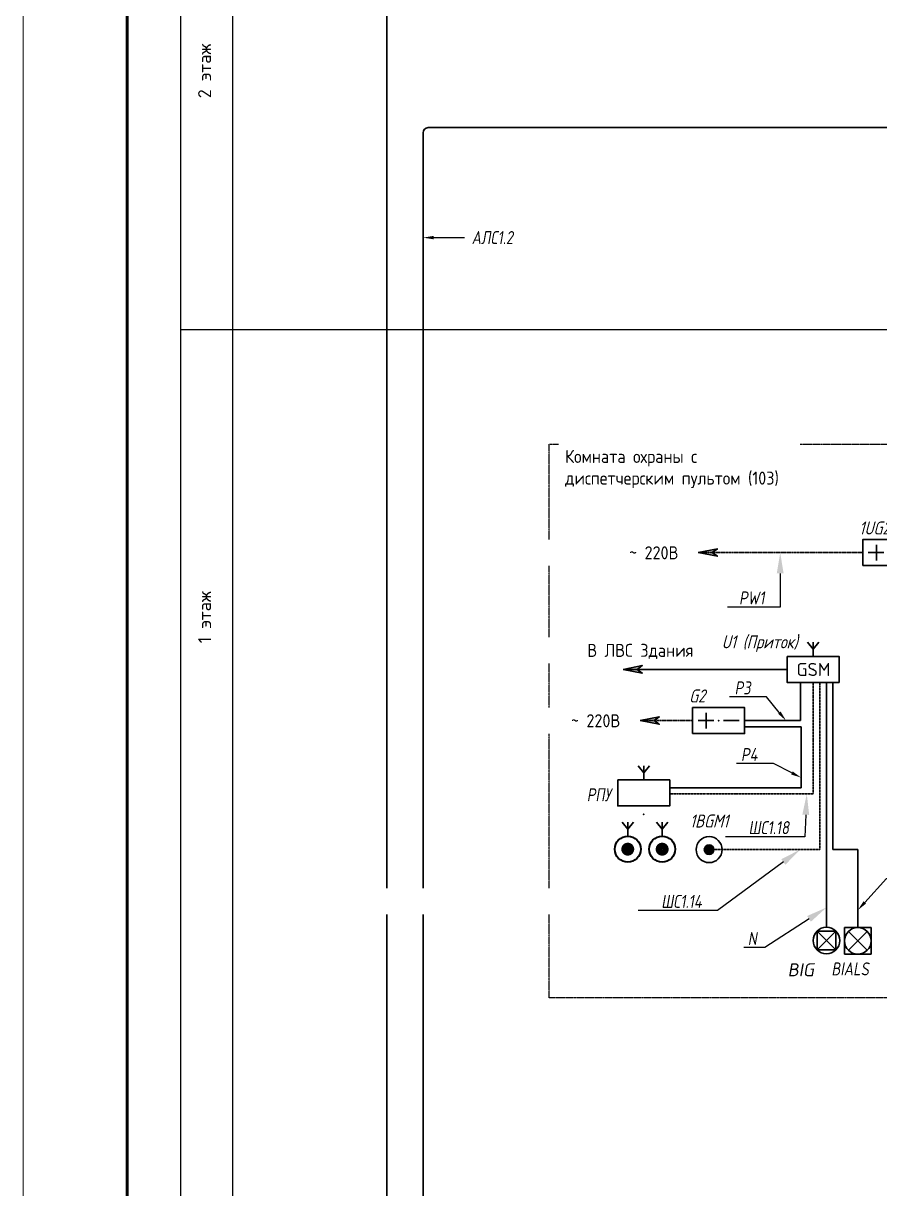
# Model space of a CAD drawing. Header units: millimetres. Extents: x -259793 to 1187961, y -549744 to 43070.
# Drawn here: x 572600 to 589068, y -17959 to 4460 of the extents above; entities that cross this region are included whole.
import ezdxf
from ezdxf import colors
from ezdxf.entities.mleader import LeaderData, LeaderLine
from ezdxf.enums import TextEntityAlignment as Align
from ezdxf.math import Vec2, Vec3

# ---------------------------------------------------------------- set-up
doc = ezdxf.new("R2010")
doc.units = ezdxf.units.MM
for name, pattern in [('HIDDEN', [0.375, 0.25, -0.125]), ('штриховаяX2', [1.5, 1, -0.5]), ('штрихпунктирная', [1, 0.5, -0.25, 0, -0.25])]:
    doc.linetypes.add(name, pattern=pattern)
for name, color, linetype, lineweight in [('__ФОРМАТ', 7, 'Continuous', 40), ('RC-Выноски', 7, 'Continuous', 0), ('RC-Извещатели_охранные', 5, 'Continuous', 30), ('RC-Источники_электропитания', 3, 'Continuous', 30), ('RC-Линии_связи-Адресные', 5, 'Continuous', 30), ('RC-Линии_связи-Питание_12-24В', 3, 'Continuous', 30), ('RC-Линии_связи-Шлейфы_сигнальные', 5, 'штриховаяX2', 30), ('RC-Оповещение_световое', 7, 'Continuous', 30), ('RC-Прочее_оборудование', 5, 'Continuous', 30), ('RC-СКУД', 5, 'Continuous', 40), ('лс', 5, 'Continuous', 30)]:
    doc.layers.add(name, color=color, linetype=linetype, lineweight=lineweight)
for name, color, linetype in [('RC-Позиционные_обозначения', 7, 'Continuous'), ('RC-Таблицы', 7, 'Continuous'), ('СС', 4, 'Continuous'), ('Стены', 194, 'Continuous'), ('флажки', 7, 'Continuous'), ('ШТАМП', 2, 'Continuous')]:
    doc.layers.add(name, color=color, linetype=linetype)
doc.layers.add('Границы листа', color=7, linetype='Continuous', lineweight=0, plot=False)
doc.styles.add('ISOCPEUR', font='isocpeur.ttf', dxfattribs={"width": 0.9, "height": 350})
doc.styles.add('RubezhCAD', font='', dxfattribs={"oblique": 10})
doc.styles.get("Standard").update_dxf_attribs({"font": ''})
doc.styles.get('RubezhCAD').set_extended_font_data('GOST type A')
doc.styles.get('Standard').set_extended_font_data('GOST type B')

# ---------------------------------------------------------------- blocks, each defined once
blk = doc.blocks.new('*U1002')
at = {"lineweight": -2}
blk.add_lwpolyline([(20, 5), (836, 5), (836, 589), (20, 589)], close=True, dxfattribs=at)
at = {"layer": 'Границы листа'}
blk.add_lwpolyline([(841, 0), (0, 0), (0, 594), (841, 594)], close=True, dxfattribs=at)
at = {"lineweight": 13, "oblique": 10, "flags": 8}
blk.add_attdef('ФОРМАТ', (801.94, 1.12), '', height=3, dxfattribs=at)
blk = doc.blocks.new('RC-UGO-IP12-03')
blk.add_wipeout([(5, -2.5), (5, 2.5), (-5, 2.5), (-5, -2.5)]).dxf.layer = 'RC-Источники_электропитания'
blk.add_wipeout([(-5, -2.5), (-5, 2.5), (5, 2.5), (5, -2.5)]).dxf.layer = 'RC-Источники_электропитания'
at = {"layer": 'RC-Источники_электропитания'}
blk.add_lwpolyline([(-5, -2.5), (5, -2.5), (5, 2.5), (-5, 2.5)], close=True, dxfattribs=at)
for points in [[(-3.94, 0), (-0.94, 0)], [(-2.37, -1.52), (-2.37, 1.48)], [(0.94, 0), (3.94, 0)]]:
    blk.add_lwpolyline(points, dxfattribs=at)
blk.add_point((0, 0), dxfattribs=at)
blk.add_attdef('PSTN', text='', height=2.5, dxfattribs=at).set_placement((6.11, 2.42), align=Align.BOTTOM_CENTER)
blk = doc.blocks.new('RC-UGO-IOTR-01')
at = {"layer": 'RC-Извещатели_охранные'}
h = blk.add_hatch(color=256, dxfattribs=at)
h.dxf.hatch_style = 1
h.paths.add_polyline_path([(0.92, 0), (-0.92, 0, 1)])
h.paths.add_polyline_path([(-0.92, 0), (0.92, 0, 1)])
for radius in [2.5, 0.918]:
    blk.add_circle((0, 0), radius, dxfattribs=at)
blk.add_attdef('PSTN', text='', height=1.5, dxfattribs=at).set_placement((2.5, 2.5), align=Align.BOTTOM_CENTER)
blk = doc.blocks.new('RC-UGO-SBTN-01')
at = {"const_width": 1.25}
blk.add_lwpolyline([(-0.62, 0, 1), (0.62, 0, 1)], format="xyb", close=True, dxfattribs=at)
blk.add_circle((0, 0), 2.5)
blk.add_attdef('PSTN', text='', height=2.5).set_placement((0.58, 2.52), align=Align.BOTTOM_LEFT)
blk = doc.blocks.new('RC-UGO-OS-10')
at = {"layer": 'RC-Оповещение_световое', "color": 3, "transparency": 33554687}
for p, q in [((-2.56, 2.56), (2.56, 2.56)), ((-2.56, 2.56), (-2.56, -2.56)), ((2.56, 2.56), (2.56, -2.56)), ((-1.81, 1.81), (1.81, -1.81)), ((-1.81, -1.81), (1.81, 1.81)), ((-2.56, -2.56), (2.56, -2.56))]:
    blk.add_line(p, q, dxfattribs=at)
blk.add_circle((0, 0), 2.56, dxfattribs=at)
at = {"layer": 'RC-Оповещение_световое', "transparency": 33554687}
blk.add_attdef('PSTN', text='', height=2.5, dxfattribs=at).set_placement((0.86, 2.39), align=Align.BOTTOM_LEFT)
blk = doc.blocks.new('биг-09')
at = {"layer": 'RC-Оповещение_световое', "color": 1, "transparency": 33554687}
for p, q in [((-181, 181), (181, -181)), ((-181, -181), (181, 181))]:
    blk.add_line(p, q, dxfattribs=at)
blk.add_lwpolyline([(-181, 181), (181, 181), (181, -181), (-181, -181)], close=True, dxfattribs=at)
blk.add_circle((0, 0), 256, dxfattribs=at)
blk = doc.blocks.new('RC-UGO-UPI-02')
at = {"layer": 'RC-Прочее_оборудование'}
for q in [(-1.1, 5.22), (1.1, 5.22)]:
    blk.add_line((0, 3.86), q, dxfattribs=at)
blk.add_wipeout([(4.99, -2.5), (4.99, 2.5), (-4.99, 2.5), (-4.99, -2.5)]).dxf.layer = 'RC-Прочее_оборудование'
blk.add_wipeout([(-4.99, -2.5), (-4.99, 2.5), (4.99, 2.5), (4.99, -2.5)]).dxf.layer = 'RC-Прочее_оборудование'
blk.add_line((0, 2.5), (0, 5.22), dxfattribs=at)
blk.add_lwpolyline([(-4.99, 2.5), (4.99, 2.5), (4.99, -2.5), (-4.99, -2.5), (-4.99, 2.5)], close=True, dxfattribs=at)
blk.add_point((0, 0), dxfattribs=at)
at = {"layer": 'RC-Прочее_оборудование', "ltscale": 100, "style": 'ISOCPEUR'}
blk.add_text('GSM', height=2.5, dxfattribs=at).set_placement((0.07, -0.02), align=Align.MIDDLE)
at = {"layer": 'RC-Прочее_оборудование'}
blk.add_attdef('PSTN', text='', height=2.5, dxfattribs=at).set_placement((2.87, 2.8), align=Align.BOTTOM_LEFT)

msp = doc.modelspace()

# ---------------------------------------------------------------- hatches: boundary and pattern name
at = {"layer": 'RC-Линии_связи-Адресные'}
h = msp.add_hatch(color=0, dxfattribs=at)
h.dxf.hatch_style = 1
h.paths.add_polyline_path([(584503.19512, -7896.92887), (584403.05131, -7968.44282), (584133.34222, -7968.44282)])
h.paths.add_polyline_path([(584133.34222, -7968.44282), (584403.05131, -7968.44282), (584503.19512, -8039.95676)])

# ---------------------------------------------------------------- linework, layer by layer
msp.add_line((590976.2972, 2452.66883), (580388.42402, 2452.66883), dxfattribs=at)
at = {"layer": 'RC-Линии_связи-Адресные', "color": 0}
for p, q in [((584133.34222, -7968.44282), (587288.60109, -7968.44282)), ((588044.39939, -12941.61462), (588044.39939, -8218.37534))]:
    msp.add_line(p, q, dxfattribs=at)
at = {"layer": 'RC-Линии_связи-Адресные', "color": 30, "true_color": 0xf26722}
for p, q in [((588169.23814, -8218.37534), (588169.23814, -11430.55257)), ((588169.23814, -11430.55257), (588647.34263, -11430.55257))]:
    msp.add_line(p, q, dxfattribs=at)
at = {"layer": 'RC-Линии_связи-Адресные', "color": 5}
for p, q in [((584223.70548, -11041.63057), (584113.76835, -10905.57848)), ((584223.70548, -11177.68265), (584223.70548, -10905.57848)), ((584223.70548, -11041.63057), (584333.64261, -10905.57848)), ((584885.57288, -11041.63057), (584775.63574, -10905.57848)), ((584885.57288, -11177.68265), (584885.57288, -10905.57848)), ((584885.57288, -11041.63057), (584995.51001, -10905.57848))]:
    msp.add_line(p, q, dxfattribs=at)
at = {"layer": 'RC-Линии_связи-Адресные', "color": 0}
msp.add_lwpolyline([(584133.34222, -7968.44282), (584503.19512, -8039.95676), (584403.05131, -7968.44282)], dxfattribs=at)
at = {"layer": 'RC-Линии_связи-Питание_12-24В', "ltscale": 100}
for p, q in [((587548.19811, -8953.52932), (587548.19811, -8218.37534)), ((585030.50128, -10245.61081), (587557.29109, -10245.61081))]:
    msp.add_line(p, q, dxfattribs=at)
at = {"layer": 'RC-Линии_связи-Шлейфы_сигнальные', "ltscale": 3.5}
for p, q in [((587787.88624, -8218.37534), (587787.88624, -10365.20747)), ((587914.58383, -11436.18224), (587914.58383, -8218.37534)), ((587914.58383, -11436.18224), (585787.88624, -11436.18224))]:
    msp.add_line(p, q, dxfattribs=at)
at = {"layer": 'RC-Прочее_оборудование'}
for p, q in [((584531.50607, -9960.48466), (584421.56894, -9824.43257)), ((584531.50607, -10096.53674), (584531.50607, -9824.43257)), ((584531.50607, -9960.48466), (584641.4432, -9824.43257))]:
    msp.add_line(p, q, dxfattribs=at)
msp.add_point((584531.21613, -10759.16867), dxfattribs=at)
at = {"layer": 'RC-Таблицы', "ltscale": 0.01}
for p, q in [((575632.0698, -29959.89135), (575632.0698, 15024.75556)), ((576620.82799, 15024.75556), (576620.82799, -29959.89135)), ((575632.0698, -1427.81405), (654258.60107, -1427.81405))]:
    msp.add_line(p, q, dxfattribs=at)
at = {"layer": 'лс'}
msp.add_line((579589.15465, 11113.50875), (579589.15465, -24736.72938), dxfattribs=at)
msp.add_arc((580388.42402, 2352.66883), 100, 90, 180, dxfattribs=at)
at = {"layer": 'Стены', "color": 0, "linetype": 'HIDDEN', "ltscale": 10}
msp.add_lwpolyline([(582710.57575, -3635.23754), (600064.60622, -3635.23754), (600064.60622, -14288.02134), (582710.57575, -14288.02134)], close=True, dxfattribs=at)

# ---------------------------------------------------------------- block references
at = {"layer": 'RC-СКУД', "xscale": 100, "yscale": 100, "zscale": 100}
for p in [(584223.41553, -11427.68265), (584885.28293, -11427.68265)]:
    msp.add_blockref('RC-UGO-SBTN-01', p, dxfattribs=at)

# ---------------------------------------------------------------- texts
at = {"layer": 'флажки', "lineweight": 30, "style": 'ISOCPEUR', "oblique": 10}
msp.add_attdef('BIG', text='', height=250, dxfattribs=at).set_placement((587298.76081, -13947.93324), align=Align.BOTTOM_LEFT)
at = {"layer": 'ШТАМП', "color": 0, "lineweight": 30, "char_height": 250, "width": 3357.1265364, "attachment_point": 5, "rotation": 90, "line_spacing_factor": 0.85}
for s, insert in [('{\\fISOCPEUR|b0|i0|c204|p34;2 этаж}', (576086.65245, 3542.18909)), ('{\\fISOCPEUR|b0|i0|c204|p34;1 этаж}', (576086.65245, -6967.37703))]:
    msp.add_mtext(s, dxfattribs=dict(at, insert=insert))

# ---------------------------------------------------------------- next in the draw order: texts
at = {"layer": 'флажки', "lineweight": 30, "char_height": 250, "style": 'ISOCPEUR', "bg_fill": 2}
for s, insert, width, attachment_point in [('Комната охраны с диспетчерским пультом (103)', (583018.71202, -4115.15602), 4391.3664049, 4), ('    ~ 220В                  ', (584436.89706, -5726.41271), 3514.3950686, 5)]:
    msp.add_mtext(s, dxfattribs=dict(at, insert=insert, width=width, attachment_point=attachment_point))

# ---------------------------------------------------------------- next in the draw order: hatches: boundary and pattern name
at = {"layer": 'СС', "linetype": 'Continuous', "lineweight": 35}
h = msp.add_hatch(color=4, dxfattribs=at)
h.dxf.hatch_style = 1
h.paths.add_polyline_path([(585947.36328, -5650.83107), (585847.21948, -5722.34501), (585577.51038, -5722.34501)])
h.paths.add_polyline_path([(585577.51038, -5722.34501), (585847.21948, -5722.34501), (585947.36328, -5793.85895)])

# ---------------------------------------------------------------- next in the draw order: linework, layer by layer
at = {"color": 4, "linetype": 'штрихпунктирная', "lineweight": 30, "ltscale": 4}
msp.add_line((585577.51038, -5722.34501), (588732.76926, -5722.34501), dxfattribs=at)
at = {"layer": 'СС', "color": 4, "linetype": 'Continuous', "lineweight": 35}
for points in [[(585577.51038, -5722.34501), (585947.36328, -5650.83107), (585847.21948, -5722.34501)], [(585577.51038, -5722.34501), (585947.36328, -5793.85895), (585847.21948, -5722.34501)]]:
    msp.add_lwpolyline(points, dxfattribs=at)

# ---------------------------------------------------------------- next in the draw order: block references
at = {"layer": '__ФОРМАТ', "lineweight": 60, "xscale": 99.9999999999996, "yscale": 99.9999999999996, "zscale": 99.9999999999996}
msp.add_blockref('*U1002', (572599.91172, -37911.62667), dxfattribs=at)

# ---------------------------------------------------------------- next in the draw order: block references
at = {"layer": 'RC-Извещатели_охранные', "color": 1, "ltscale": 0.01}
ref = msp.add_blockref('RC-UGO-IOTR-01', (585787.88624, -11436.18224), dxfattribs=dict(at, xscale=-100, yscale=100, zscale=100))
ref.add_attrib('PSTN', '1BGM1', dxfattribs={"layer": 'RC-Позиционные_обозначения', "height": 250, "style": 'RubezhCAD', "oblique": 15}).set_placement((585787.70767, -11086.13549), align=Align.BOTTOM_CENTER)
at = {"layer": 'RC-Источники_электропитания', "color": 1, "ltscale": 0.01}
ref = msp.add_blockref('RC-UGO-IP12-03', (589241.53175, -5722.34501), dxfattribs=dict(at, xscale=100, yscale=100, zscale=100))
ref.add_attrib('PSTN', '1UG2.155', (588673.12095, -5373.9688), dxfattribs={"layer": 'RC-Позиционные_обозначения', "height": 250, "style": 'RubezhCAD', "oblique": 15})
at = {"layer": 'RC-Оповещение_световое', "color": 1, "lineweight": 50, "transparency": 33554687}
ref = msp.add_blockref('RC-UGO-OS-10', (588647.38681, -13192.07567), dxfattribs=dict(at, xscale=100, yscale=100, zscale=100))
ref.add_attrib('PSTN', 'BIALS', dxfattribs={"layer": 'RC-Позиционные_обозначения', "height": 250, "style": 'RubezhCAD', "oblique": 10}).set_placement((588500.825, -13930.48151), align=Align.BOTTOM_CENTER)

# ---------------------------------------------------------------- next in the draw order: texts
at = {"layer": 'флажки', "lineweight": 30, "char_height": 250, "attachment_point": 5, "bg_fill": 2}
for s, insert, width, style in [('В ЛВС Здания                 ', (584465.3135, -7622.76752), 3514.3950686, 'ISOCPEUR'), ('    ~ 220В                  ', (583318.80943, -8957.59702), 3514.3950686, 'ISOCPEUR'), ('РПУ', (583668.18532, -10380.76119), 770.7425177, 'RubezhCAD')]:
    msp.add_mtext(s, dxfattribs=dict(at, insert=insert, width=width, style=style))

# ---------------------------------------------------------------- next in the draw order: leaders
at = {"layer": 'RC-Выноски', "ltscale": 0.01}
ml = msp.add_multileader_mtext('Standard', dxfattribs=at)
ml.set_content('АЛС1.2', color=256, style='RubezhCAD')
ml.set_leader_properties()
ml.build(insert=Vec2(0, 0))
ml.multileader.update_dxf_attribs({"has_text_frame": 1, "text_right_attachment_type": 2, "dogleg_length": 2, "arrow_head_size": 200, "scale": 100})
ctx = ml.context
ctx.base_point, ctx.scale, ctx.char_height, ctx.arrow_head_size, ctx.landing_gap_size, ctx.plane_origin = Vec3(581081.56371, 338.08694), 100, 250, 200, 100, Vec3(534920.40929, -185635.20271)
ctx.right_attachment, ctx.text_align_type = 2, 1
notes = []
notes.append((ctx, [(0, (1, 1, 0), (580881.56371, 338.08694), (1, 0), 200, [(0, [(580288.42402, 336.90905)], 0, [])])]))
ctx.mtext.insert, ctx.mtext.alignment, ctx.mtext.flow_direction = Vec3(581619.39546, 463.08694), 2, 5
ctx.mtext.has_bg_fill, ctx.mtext.bg_color, ctx.mtext.bg_scale_factor, ctx.mtext.bg_transparency, ctx.mtext.use_window_bg_color = 1, -1027028792, 1.5, 0, 1
ml = msp.add_multileader_mtext('Standard', dxfattribs=at)
ml.set_content('PW1', color=256, style='RubezhCAD')
ml.set_leader_properties()
ml.build(insert=Vec2(0, 0))
ml.multileader.update_dxf_attribs({"has_text_frame": 1, "text_left_attachment_type": 6, "text_right_attachment_type": 6, "dogleg_length": 2, "arrow_head_size": 400, "scale": 100})
ctx = ml.context
ctx.base_point, ctx.scale, ctx.char_height, ctx.arrow_head_size, ctx.landing_gap_size, ctx.plane_origin = Vec3(586228.91522, -6769.19148), 100, 250, 400, 100, Vec3(310906.04661, 4260.90371)
ctx.left_attachment, ctx.right_attachment, ctx.text_align_type = 6, 6, 2
notes.append((ctx, [(1, (1, 1, 0), (587155.13982, -6769.19148), (-1, 0), 200, [(0, [(587155.13982, -5722.34501)], 0, [])])]))
ctx.mtext.insert, ctx.mtext.alignment, ctx.mtext.flow_direction = Vec3(586855.13982, -6469.19148), 3, 5
ctx.mtext.has_bg_fill, ctx.mtext.bg_color, ctx.mtext.bg_scale_factor, ctx.mtext.bg_transparency, ctx.mtext.use_window_bg_color = 1, -1027028792, 1.5, 0, 1
ml = msp.add_multileader_mtext('Standard', dxfattribs=at)
ml.set_content('P3', color=256, style='RubezhCAD')
ml.set_leader_properties()
ml.build(insert=Vec2(0, 0))
ml.multileader.update_dxf_attribs({"has_text_frame": 1, "text_left_attachment_type": 2, "text_right_attachment_type": 6, "dogleg_length": 2, "arrow_head_size": 200, "scale": 100})
ctx = ml.context
ctx.base_point, ctx.scale, ctx.char_height, ctx.arrow_head_size, ctx.landing_gap_size, ctx.plane_origin = Vec3(586176.52895, -8324.55868), 100, 250, 200, 100, Vec3(544308.90049, -194154.06709)
ctx.left_attachment, ctx.right_attachment, ctx.text_align_type = 2, 6, 1
notes.append((ctx, [(1, (1, 1, 0), (586888.46783, -8499.55868), (-1, 0), 200, [(0, [(587266.27053, -8953.52932)], 0, [])])]))
ctx.mtext.insert, ctx.mtext.alignment, ctx.mtext.flow_direction = Vec3(586432.49839, -8199.55868), 2, 5
ctx.mtext.has_bg_fill, ctx.mtext.bg_color, ctx.mtext.bg_scale_factor, ctx.mtext.bg_transparency, ctx.mtext.use_window_bg_color = 1, -1027028792, 1.5, 0, 1
ml = msp.add_multileader_mtext('Standard', dxfattribs=at)
ml.set_content('P4', color=256, style='RubezhCAD')
ml.set_leader_properties()
ml.build(insert=Vec2(0, 0))
ml.multileader.update_dxf_attribs({"has_text_frame": 1, "text_left_attachment_type": 2, "text_right_attachment_type": 6, "dogleg_length": 2, "arrow_head_size": 200, "scale": 100})
ctx = ml.context
ctx.base_point, ctx.scale, ctx.char_height, ctx.arrow_head_size, ctx.landing_gap_size, ctx.plane_origin = Vec3(586295.04769, -9607.47308), 100, 250, 200, 100, Vec3(544638.57406, -196474.97061)
ctx.left_attachment, ctx.right_attachment, ctx.text_align_type = 2, 6, 1
notes.append((ctx, [(1, (1, 1, 0), (587025.02229, -9782.47308), (-1, 0), 200, [(0, [(587557.29109, -10050.52933)], 0, [])])]))
ctx.mtext.insert, ctx.mtext.alignment, ctx.mtext.flow_direction = Vec3(586560.03499, -9482.47308), 2, 5
ctx.mtext.has_bg_fill, ctx.mtext.bg_color, ctx.mtext.bg_scale_factor, ctx.mtext.bg_transparency, ctx.mtext.use_window_bg_color = 1, -1027028792, 1.5, 0, 1
for ctx, leaders in notes:
    for number, flags, end, landing, length, lines in leaders:
        leader = LeaderData()
        leader.index, (leader.has_last_leader_line, leader.has_dogleg_vector, leader.attachment_direction) = number, flags
        leader.last_leader_point, leader.dogleg_vector, leader.dogleg_length = Vec3(end), Vec3(landing), length
        for number, points, colour, breaks in lines:
            line = LeaderLine()
            line.index, line.vertices, line.color, line.breaks = number, Vec3.list(points), colors.encode_raw_color(colour), breaks
            leader.lines.append(line)
        ctx.leaders.append(leader)

# ---------------------------------------------------------------- next in the draw order: hatches: boundary and pattern name
at = {"layer": 'СС', "linetype": 'Continuous', "lineweight": 35}
h = msp.add_hatch(color=4, dxfattribs=at)
h.dxf.hatch_style = 1
h.paths.add_polyline_path([(584829.27565, -8882.01538), (584729.13185, -8953.52932), (584459.42275, -8953.52932)])
h.paths.add_polyline_path([(584459.42275, -8953.52932), (584729.13185, -8953.52932), (584829.27565, -9025.04327)])

# ---------------------------------------------------------------- next in the draw order: linework, layer by layer
at = {"layer": 'RC-Линии_связи-Адресные', "color": 30, "true_color": 0xf26722}
msp.add_line((588647.34263, -12935.88227), (588647.34263, -11430.55257), dxfattribs=at)
at = {"layer": 'RC-Линии_связи-Адресные', "color": 0}
msp.add_lwpolyline([(584133.34222, -7968.44282), (584503.19512, -7896.92887), (584403.05131, -7968.44282)], dxfattribs=at)
at = {"layer": 'RC-Линии_связи-Питание_12-24В', "ltscale": 100}
msp.add_line((587557.29109, -10245.61081), (587557.29109, -9076.14305), dxfattribs=at)
at = {"layer": 'лс'}
msp.add_line((580288.42402, 2352.66883), (580288.42402, -21205.19134), dxfattribs=at)
at = {"layer": 'СС', "color": 4, "linetype": 'Continuous', "lineweight": 35}
for points in [[(584459.42275, -8953.52932), (584829.27565, -8882.01538), (584729.13185, -8953.52932)], [(584459.42275, -8953.52932), (584829.27565, -9025.04327), (584729.13185, -8953.52932)]]:
    msp.add_lwpolyline(points, dxfattribs=at)

# ---------------------------------------------------------------- next in the draw order: block references
at = {"layer": 'RC-Источники_электропитания', "color": 1, "ltscale": 0.01}
ref = msp.add_blockref('RC-UGO-IP12-03', (585971.25002, -8953.52932), dxfattribs=dict(at, xscale=100, yscale=100, zscale=100))
ref.add_attrib('PSTN', 'G2', (585402.83922, -8605.15311), dxfattribs={"layer": 'RC-Позиционные_обозначения', "height": 250, "style": 'RubezhCAD', "oblique": 15})
at = {"layer": 'RC-Прочее_оборудование', "color": 1, "ltscale": 0.01}
ref = msp.add_blockref('RC-UGO-UPI-02', (587787.88624, -7968.44282), dxfattribs=dict(at, xscale=100, yscale=100, zscale=100))
ref.add_attrib('PSTN', 'U1 (Приток)', (586029.96273, -7564.20337), dxfattribs={"layer": 'RC-Позиционные_обозначения', "height": 250, "style": 'RubezhCAD', "oblique": 15})

# ---------------------------------------------------------------- next in the draw order: leaders
at = {"layer": 'RC-Выноски', "ltscale": 0.01}
ml = msp.add_multileader_mtext('Standard', dxfattribs=at)
ml.set_content('ШС1.18', color=256, style='RubezhCAD')
ml.set_leader_properties()
ml.build(insert=Vec2(0, 0))
ml.multileader.update_dxf_attribs({"has_text_frame": 1, "text_left_attachment_type": 6, "text_right_attachment_type": 6, "dogleg_length": 2, "arrow_head_size": 400, "scale": 100})
ctx = ml.context
ctx.base_point, ctx.scale, ctx.char_height, ctx.arrow_head_size, ctx.landing_gap_size, ctx.plane_origin = Vec3(586405.79182, -11188.4493), 100, 250, 400, 100, Vec3(301877.85455, -55410.33866)
ctx.left_attachment, ctx.right_attachment, ctx.text_align_type = 6, 6, 2
notes = []
notes.append((ctx, [(1, (1, 1, 0), (587626.09817, -11188.4493), (-1, 0), 200, [(0, [(587666.36122, -10365.20747)], 0, [])])]))
ctx.mtext.insert, ctx.mtext.alignment, ctx.mtext.flow_direction = Vec3(587326.09817, -10888.4493), 3, 5
ctx.mtext.has_bg_fill, ctx.mtext.bg_color, ctx.mtext.bg_scale_factor, ctx.mtext.bg_transparency, ctx.mtext.use_window_bg_color = 1, -1027028792, 1.5, 0, 1
for ctx, leaders in notes:
    for number, flags, end, landing, length, lines in leaders:
        leader = LeaderData()
        leader.index, (leader.has_last_leader_line, leader.has_dogleg_vector, leader.attachment_direction) = number, flags
        leader.last_leader_point, leader.dogleg_vector, leader.dogleg_length = Vec3(end), Vec3(landing), length
        for number, points, colour, breaks in lines:
            line = LeaderLine()
            line.index, line.vertices, line.color, line.breaks = number, Vec3.list(points), colors.encode_raw_color(colour), breaks
            leader.lines.append(line)
        ctx.leaders.append(leader)

# ---------------------------------------------------------------- next in the draw order: linework, layer by layer
at = {"color": 4, "linetype": 'штрихпунктирная', "lineweight": 30, "ltscale": 4}
msp.add_line((584459.42275, -8953.52932), (585462.48753, -8953.52932), dxfattribs=at)
at = {"layer": 'RC-Линии_связи-Питание_12-24В', "ltscale": 100}
for p, q in [((586471.25002, -8953.52932), (587548.19811, -8953.52932)), ((586471.25002, -9076.14305), (587557.29109, -9076.14305))]:
    msp.add_line(p, q, dxfattribs=at)
at = {"layer": 'RC-Линии_связи-Шлейфы_сигнальные', "ltscale": 3.5}
msp.add_line((587787.88624, -10365.20747), (585030.50128, -10365.20747), dxfattribs=at)

# ---------------------------------------------------------------- next in the draw order: leaders
at = {"layer": 'RC-Выноски', "ltscale": 0.01}
ml = msp.add_multileader_mtext('Standard', dxfattribs=at)
ml.set_content('ШС1.14', color=256, style='RubezhCAD')
ml.set_leader_properties()
ml.build(insert=Vec2(0, 0))
ml.multileader.update_dxf_attribs({"has_text_frame": 1, "text_left_attachment_type": 6, "text_right_attachment_type": 6, "dogleg_length": 2, "arrow_head_size": 400, "scale": 100})
ctx = ml.context
ctx.base_point, ctx.scale, ctx.char_height, ctx.arrow_head_size, ctx.landing_gap_size, ctx.plane_origin = Vec3(584726.58586, -12606.82335), 100, 250, 400, 100, Vec3(862286.12987, -59206.08705)
ctx.left_attachment, ctx.right_attachment, ctx.text_align_type = 6, 6, 2
notes = []
notes.append((ctx, [(0, (1, 1, 0), (585947.07078, -12606.82335), (-1, 0), 200, [(0, [(587537.88624, -11436.18224)], 0, [])])]))
ctx.mtext.insert, ctx.mtext.width, ctx.mtext.alignment, ctx.mtext.flow_direction = Vec3(585647.07078, -12306.82335), 88.3385924, 3, 5
ctx.mtext.has_bg_fill, ctx.mtext.bg_color, ctx.mtext.bg_scale_factor, ctx.mtext.bg_transparency, ctx.mtext.use_window_bg_color = 1, -1027028792, 1.5, 0, 1
ml = msp.add_multileader_mtext('Standard', dxfattribs=at)
ml.set_content('LS1', color=256, style='RubezhCAD')
ml.set_leader_properties()
ml.build(insert=Vec2(0, 0))
ml.multileader.update_dxf_attribs({"has_text_frame": 1, "text_right_attachment_type": 2, "dogleg_length": 2, "arrow_head_size": 200, "scale": 100})
ctx = ml.context
ctx.base_point, ctx.scale, ctx.char_height, ctx.arrow_head_size, ctx.landing_gap_size, ctx.plane_origin = Vec3(589397.0541, -11989.48769), 100, 250, 200, 100, Vec3(543235.89968, -197962.77734)
ctx.right_attachment, ctx.text_align_type = 2, 1
notes.append((ctx, [(0, (1, 1, 0), (589197.0541, -11989.48769), (1, 0), 200, [(0, [(588647.34263, -12601.06689)], 0, [])])]))
ctx.mtext.insert, ctx.mtext.alignment, ctx.mtext.flow_direction = Vec3(589697.6664, -11864.48769), 2, 5
ctx.mtext.has_bg_fill, ctx.mtext.bg_color, ctx.mtext.bg_scale_factor, ctx.mtext.bg_transparency, ctx.mtext.use_window_bg_color = 1, -1027028792, 1.5, 0, 1
for ctx, leaders in notes:
    for number, flags, end, landing, length, lines in leaders:
        leader = LeaderData()
        leader.index, (leader.has_last_leader_line, leader.has_dogleg_vector, leader.attachment_direction) = number, flags
        leader.last_leader_point, leader.dogleg_vector, leader.dogleg_length = Vec3(end), Vec3(landing), length
        for number, points, colour, breaks in lines:
            line = LeaderLine()
            line.index, line.vertices, line.color, line.breaks = number, Vec3.list(points), colors.encode_raw_color(colour), breaks
            leader.lines.append(line)
        ctx.leaders.append(leader)

# ---------------------------------------------------------------- next in the draw order: leaders
ml = msp.add_multileader_mtext('Standard', dxfattribs=at)
ml.set_content('N', color=256, style='RubezhCAD')
ml.set_leader_properties()
ml.build(insert=Vec2(0, 0))
ml.multileader.update_dxf_attribs({"has_text_frame": 1, "text_left_attachment_type": 6, "text_right_attachment_type": 6, "dogleg_length": 2, "arrow_head_size": 400, "scale": 100})
ctx = ml.context
ctx.base_point, ctx.scale, ctx.char_height, ctx.arrow_head_size, ctx.landing_gap_size, ctx.plane_origin = Vec3(586435.2627, -13322.1221), 100, 250, 400, 100, Vec3(302077.42709, -58065.93314)
ctx.left_attachment, ctx.right_attachment, ctx.text_align_type = 6, 6, 2
notes = []
notes.append((ctx, [(1, (1, 1, 0), (586858.19732, -13322.1221), (-1, 0), 53.6743, [(0, [(588044.39939, -12549.53104)], 0, [])])]))
ctx.mtext.insert, ctx.mtext.alignment, ctx.mtext.flow_direction = Vec3(586704.52302, -13022.1221), 3, 5
ctx.mtext.has_bg_fill, ctx.mtext.bg_color, ctx.mtext.bg_scale_factor, ctx.mtext.bg_transparency, ctx.mtext.use_window_bg_color = 1, -1027028792, 1.5, 0, 1
for ctx, leaders in notes:
    for number, flags, end, landing, length, lines in leaders:
        leader = LeaderData()
        leader.index, (leader.has_last_leader_line, leader.has_dogleg_vector, leader.attachment_direction) = number, flags
        leader.last_leader_point, leader.dogleg_vector, leader.dogleg_length = Vec3(end), Vec3(landing), length
        for number, points, colour, breaks in lines:
            line = LeaderLine()
            line.index, line.vertices, line.color, line.breaks = number, Vec3.list(points), colors.encode_raw_color(colour), breaks
            leader.lines.append(line)
        ctx.leaders.append(leader)

# ---------------------------------------------------------------- next in the draw order: wipeouts: each hides what was drawn before it
msp.add_wipeout([(585030.50128, -10596.40178), (585030.50128, -10096.53674), (584032.51087, -10096.53674), (584031.93098, -10596.40178)]).dxf.layer = 'RC-Прочее_оборудование'

# ---------------------------------------------------------------- next in the draw order: block references
at = {"layer": 'RC-Линии_связи-Адресные'}
msp.add_blockref('биг-09', (588044.31612, -13184.82499), dxfattribs=at)

# ---------------------------------------------------------------- next in the draw order: wipeouts: each hides what was drawn before it
msp.add_wipeout([(584031.93098, -10596.40178), (584031.93098, -10096.53674), (585030.50128, -10096.53674), (585030.50128, -10596.40178)]).dxf.layer = 'RC-Прочее_оборудование'

# ---------------------------------------------------------------- next in the draw order: linework, layer by layer
at = {"layer": 'RC-Прочее_оборудование'}
msp.add_lwpolyline([(584031.93098, -10096.53674), (585030.50128, -10096.53674), (585030.50128, -10596.40178), (584031.93098, -10596.40178), (584031.93098, -10096.53674)], close=True, dxfattribs=at)

doc.saveas('drawing.dxf')
